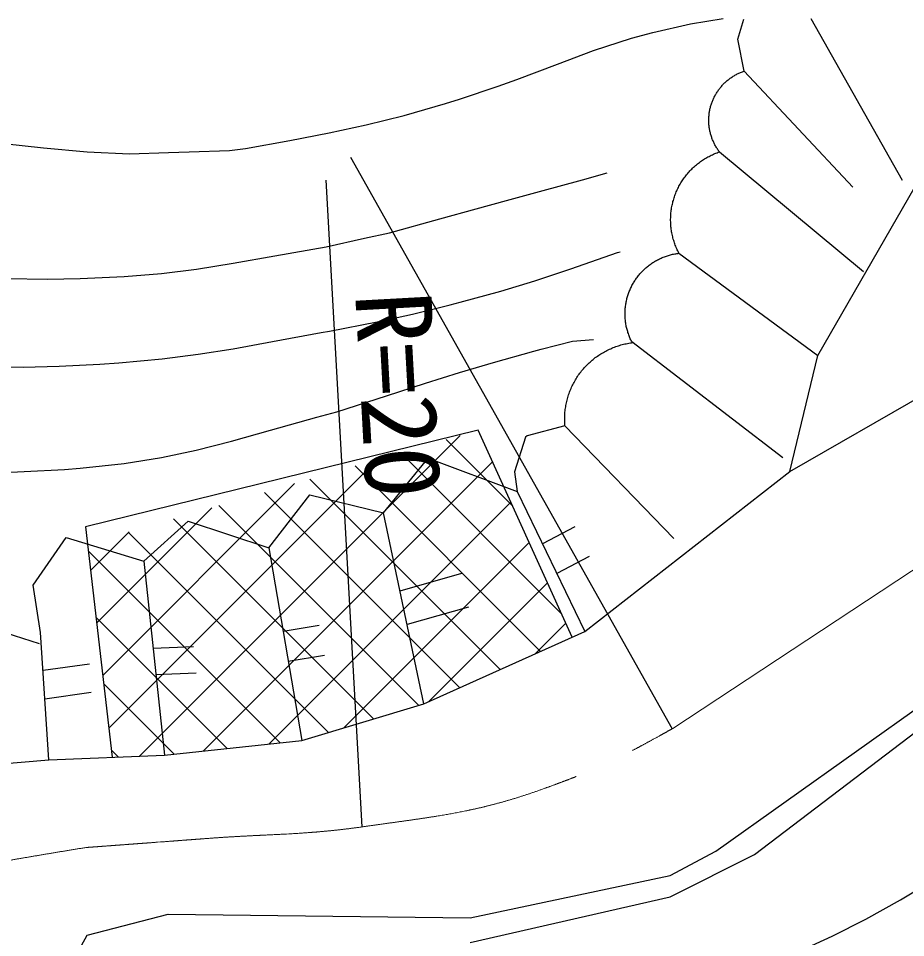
# Model space of a CAD drawing. Units: millimetres, scale not verified. Extents: x 40000 to 680000, y 20000 to 380000.
# Drawn here: x 316245 to 337634, y 327408 to 349561 of the extents above; entities that cross this region are included whole.
import ezdxf
from ezdxf.enums import TextEntityAlignment as Align

# ---------------------------------------------------------------- set-up
doc = ezdxf.new("R2010")
doc.units = ezdxf.units.MM
doc.header["$LTSCALE"] = 1000
doc.linetypes.add('CHAIN', pattern=[18.5, 12, -1.5, 3.5, -1.5])
for name, color, linetype, lineweight in [('M-BGD', 7, 'Continuous', 25), ('M-BMK', 2, 'CHAIN', 13), ('M-BMK-SRVR', 3, 'Continuous', 25)]:
    doc.layers.add(name, color=color, linetype=linetype, lineweight=lineweight)
doc.styles.add('ＭＳ ゴシック', font='')
doc.styles.get('ＭＳ ゴシック').set_extended_font_data('MS Gothic')

msp = doc.modelspace()

# ---------------------------------------------------------------- linework, layer by layer
at = {"layer": 'M-BGD'}
for p, q in [((335349, 349561), (337550, 345666)), ((333740, 348291), (336365, 345497)), ((333147, 346343), (336619, 343465)), ((335518, 341433), (337867, 345509)), ((332170, 343901), (335518, 341433)), ((331031, 341771), (334671, 338977)), ((334841, 338639), (340005, 341602)), ((334841, 338639), (335518, 341433)), ((327328, 339636), (317865, 337308)), ((329595, 334646), (327328, 339636)), ((329422, 339739), (332047, 337030)), ((319163, 331779), (326894, 339510)), ((326559, 339412), (328156, 337815)), ((325044, 337647), (326123, 338966)), ((325463, 339093), (329333, 335223)), ((326123, 338966), (328271, 338156)), ((318427, 332456), (324899, 338929)), ((320702, 331903), (327674, 338875)), ((324368, 338774), (328836, 334306)), ((329905, 334784), (334841, 338639)), ((318280, 333724), (322905, 338349)), ((323272, 338456), (327859, 333869)), ((322177, 338137), (326882, 333432)), ((322283, 336803), (323275, 338082)), ((323275, 338082), (325044, 337647)), ((328271, 338156), (329905, 334784)), ((322288, 332075), (328116, 337903)), ((318133, 334991), (320910, 337768)), ((321081, 337818), (325892, 333008)), ((326018, 333046), (325044, 337647)), ((319270, 336483), (320335, 337442)), ((319986, 337499), (324805, 332680)), ((320335, 337442), (322283, 336803)), ((317865, 337308), (318508, 331754)), ((317986, 336259), (318915, 337188)), ((318891, 337180), (323718, 332353)), ((329656, 337305), (328883, 336894)), ((316602, 335899), (317397, 337053)), ((317397, 337053), (319270, 336483)), ((322283, 336803), (323080, 332161)), ((324093, 332466), (328558, 336930)), ((317933, 336724), (322553, 332104)), ((330003, 336589), (329230, 336179)), ((319270, 336483), (319767, 331801)), ((326927, 336179), (325443, 335760)), ((316782, 334759), (316602, 335899)), ((326143, 333101), (328999, 335958)), ((327097, 335374), (325614, 334955)), ((333063, 329495), (341275, 335337)), ((318118, 335125), (321277, 331965)), ((328702, 334246), (329441, 334986)), ((315399, 334923), (316745, 334497)), ((316976, 331696), (316782, 334759)), ((323500, 334930), (322629, 334789)), ((326018, 333046), (329905, 334784)), ((320465, 334416), (319494, 334374)), ((323624, 334207), (322753, 334065)), ((317956, 334000), (316840, 333843)), ((320528, 333780), (319557, 333737)), ((318303, 333525), (320001, 331827)), ((317999, 333313), (316884, 333156)), ((323080, 332161), (326018, 333046)), ((333994, 329410), (337889, 332373)), ((319767, 331801), (323080, 332161)), ((318488, 331926), (318655, 331759)), ((314097, 331442), (316976, 331696)), ((316976, 331696), (319767, 331801)), ((331962, 328902), (333063, 329495)), ((331962, 328394), (333994, 329410)), ((327136, 327886), (331962, 328902)), ((327136, 327293), (331962, 328394)), ((317907, 327463), (319855, 327971)), ((319855, 327971), (327136, 327886)), ((317569, 326870), (317907, 327463))]:
    msp.add_line(p, q, dxfattribs=at)
for points in [[(315896, 346547), (316850, 346438), (317907, 346343), (318923, 346300), (319862, 346325), (320363, 346343), (321338, 346376), (321717, 346428), (322786, 346621), (323734, 346802), (324631, 346995), (325545, 347223), (326545, 347509), (326882, 347613), (327809, 347929), (328264, 348090), (329246, 348454), (330108, 348787), (331024, 349088), (331539, 349222), (332448, 349427), (333232, 349561)], [(333740, 348291), (333592, 349062), (333734, 349543)], [(333147, 346343), (333134, 346361), (333121, 346379), (333108, 346397), (333096, 346416), (333084, 346434), (333072, 346453), (333061, 346472), (333050, 346492), (333039, 346511), (333029, 346531), (333019, 346551), (333009, 346571), (333000, 346591), (332991, 346611), (332982, 346632), (332974, 346652), (332966, 346673), (332959, 346694), (332952, 346715), (332945, 346736), (332938, 346757), (332932, 346779), (332927, 346800), (332922, 346822), (332917, 346844), (332912, 346865), (332908, 346887), (332905, 346909), (332901, 346931), (332899, 346953), (332896, 346975), (332894, 346997), (332892, 347019), (332891, 347041), (332890, 347064), (332889, 347086), (332889, 347108), (332890, 347130), (332890, 347153), (332891, 347175), (332893, 347197), (332895, 347219), (332897, 347241), (332899, 347263), (332902, 347285), (332906, 347307), (332910, 347329), (332914, 347351), (332918, 347373), (332923, 347394), (332929, 347416), (332934, 347437), (332940, 347459), (332947, 347480), (332954, 347501), (332961, 347522), (332968, 347543), (332976, 347564), (332985, 347584), (332993, 347605), (333002, 347625), (333012, 347645), (333022, 347665), (333032, 347685), (333042, 347704), (333053, 347724), (333064, 347743), (333076, 347762), (333088, 347781), (333100, 347799), (333112, 347818), (333125, 347836), (333138, 347854), (333152, 347871), (333165, 347889), (333179, 347906), (333194, 347923), (333208, 347940), (333223, 347956), (333239, 347972), (333254, 347988), (333270, 348004), (333286, 348019), (333302, 348034), (333319, 348049), (333336, 348063), (333353, 348077), (333370, 348091), (333388, 348105), (333406, 348118), (333424, 348131), (333442, 348143), (333461, 348156), (333480, 348168), (333499, 348179), (333518, 348190), (333537, 348201), (333557, 348212), (333576, 348222), (333596, 348232), (333616, 348241), (333637, 348250), (333657, 348259), (333677, 348268), (333698, 348276), (333719, 348283), (333740, 348291)], [(332170, 343901), (332156, 343929), (332142, 343956), (332129, 343983), (332117, 344011), (332105, 344039), (332093, 344068), (332082, 344096), (332072, 344125), (332061, 344153), (332052, 344182), (332043, 344212), (332034, 344241), (332026, 344270), (332019, 344300), (332012, 344330), (332005, 344359), (332000, 344389), (331994, 344419), (331989, 344450), (331985, 344480), (331981, 344510), (331978, 344540), (331975, 344571), (331973, 344601), (331972, 344632), (331971, 344662), (331970, 344693), (331970, 344723), (331971, 344754), (331972, 344784), (331973, 344815), (331975, 344845), (331978, 344876), (331981, 344906), (331985, 344936), (331989, 344967), (331994, 344997), (332000, 345027), (332006, 345057), (332012, 345087), (332019, 345116), (332026, 345146), (332035, 345175), (332043, 345205), (332052, 345234), (332062, 345263), (332072, 345292), (332082, 345320), (332093, 345349), (332105, 345377), (332117, 345405), (332130, 345433), (332143, 345460), (332156, 345488), (332170, 345515), (332185, 345542), (332200, 345568), (332215, 345594), (332231, 345621), (332248, 345646), (332264, 345672), (332282, 345697), (332299, 345722), (332318, 345746), (332336, 345770), (332355, 345794), (332375, 345818), (332395, 345841), (332415, 345864), (332435, 345886), (332456, 345908), (332478, 345930), (332500, 345952), (332522, 345972), (332545, 345993), (332567, 346013), (332591, 346033), (332614, 346052), (332638, 346071), (332663, 346090), (332687, 346108), (332712, 346125), (332737, 346142), (332763, 346159), (332789, 346175), (332815, 346191), (332841, 346207), (332868, 346221), (332895, 346236), (332922, 346250), (332949, 346263), (332977, 346276), (333005, 346289), (333033, 346301), (333061, 346312), (333090, 346323), (333118, 346333), (333147, 346343)], [(325189, 344396), (326402, 344729), (327279, 344969), (328015, 345171), (328806, 345388), (329846, 345673), (330438, 345835)], [(323665, 344057), (324592, 344263), (325189, 344396)], [(315960, 343295), (316950, 343279), (317738, 343295), (318795, 343338), (319698, 343413), (320541, 343521), (321420, 343663), (322429, 343841), (323665, 344057), (323665, 344057)], [(323749, 342025), (324892, 342249), (325748, 342435), (326653, 342658), (326895, 342720), (327878, 342986), (328698, 343236), (329565, 343527), (330687, 343917), (330752, 343939)], [(331031, 341771), (331019, 341795), (331008, 341818), (330997, 341842), (330987, 341866), (330977, 341890), (330967, 341914), (330958, 341938), (330950, 341963), (330941, 341987), (330934, 342012), (330926, 342037), (330919, 342062), (330913, 342087), (330907, 342113), (330901, 342138), (330896, 342163), (330892, 342189), (330887, 342215), (330884, 342240), (330880, 342266), (330878, 342292), (330875, 342318), (330873, 342344), (330872, 342370), (330871, 342396), (330870, 342422), (330870, 342448), (330871, 342474), (330871, 342500), (330873, 342526), (330874, 342552), (330877, 342578), (330879, 342603), (330882, 342629), (330886, 342655), (330890, 342681), (330894, 342706), (330899, 342732), (330905, 342757), (330911, 342783), (330917, 342808), (330924, 342833), (330931, 342858), (330938, 342883), (330946, 342907), (330955, 342932), (330964, 342956), (330973, 342981), (330983, 343005), (330993, 343029), (331004, 343052), (331015, 343076), (331026, 343099), (331038, 343122), (331050, 343145), (331063, 343168), (331076, 343191), (331089, 343213), (331103, 343235), (331118, 343257), (331132, 343278), (331147, 343299), (331163, 343320), (331178, 343341), (331194, 343361), (331211, 343381), (331228, 343401), (331245, 343421), (331262, 343440), (331280, 343459), (331298, 343478), (331317, 343496), (331336, 343514), (331355, 343531), (331374, 343549), (331394, 343566), (331414, 343582), (331434, 343598), (331455, 343614), (331476, 343630), (331497, 343645), (331518, 343659), (331540, 343674), (331562, 343688), (331584, 343701), (331606, 343715), (331629, 343727), (331652, 343740), (331675, 343752), (331698, 343763), (331722, 343774), (331745, 343785), (331769, 343796), (331793, 343805), (331818, 343815), (331842, 343824), (331866, 343833), (331891, 343841), (331916, 343848), (331941, 343856), (331966, 343863), (331991, 343869), (332016, 343875), (332042, 343881), (332067, 343886), (332093, 343890), (332119, 343894), (332144, 343898), (332170, 343901)], [(315367, 341179), (316361, 341159), (317230, 341179), (318208, 341230), (318669, 341263), (319708, 341356), (320582, 341465), (321424, 341601), (322368, 341772), (323547, 341989), (323749, 342025)], [(323919, 340078), (325119, 340465), (326060, 340770), (326877, 341027), (327703, 341271), (328673, 341540), (328852, 341588), (329601, 341783), (330107, 341819)], [(329422, 339739), (329419, 339772), (329417, 339805), (329416, 339838), (329415, 339871), (329415, 339904), (329415, 339937), (329416, 339970), (329417, 340003), (329419, 340036), (329422, 340069), (329425, 340102), (329429, 340134), (329434, 340167), (329439, 340200), (329444, 340232), (329450, 340265), (329457, 340297), (329464, 340329), (329472, 340361), (329481, 340393), (329490, 340425), (329499, 340457), (329509, 340488), (329520, 340519), (329531, 340550), (329543, 340581), (329555, 340612), (329568, 340642), (329582, 340672), (329596, 340702), (329610, 340732), (329625, 340761), (329641, 340790), (329657, 340819), (329673, 340848), (329690, 340876), (329708, 340904), (329726, 340931), (329744, 340959), (329763, 340986), (329783, 341012), (329803, 341039), (329823, 341064), (329844, 341090), (329865, 341115), (329887, 341140), (329909, 341164), (329932, 341188), (329955, 341212), (329979, 341235), (330003, 341258), (330027, 341280), (330052, 341302), (330077, 341324), (330102, 341344), (330128, 341365), (330154, 341385), (330181, 341405), (330208, 341424), (330235, 341442), (330262, 341461), (330290, 341478), (330318, 341495), (330347, 341512), (330376, 341528), (330405, 341544), (330434, 341559), (330464, 341574), (330493, 341588), (330524, 341601), (330554, 341614), (330584, 341627), (330615, 341639), (330646, 341650), (330677, 341661), (330709, 341671), (330740, 341681), (330772, 341690), (330804, 341698), (330836, 341706), (330868, 341714), (330900, 341721), (330933, 341727), (330965, 341733), (330998, 341738), (331030, 341742), (331063, 341746)], [(312912, 338723), (313897, 338649), (314097, 338639), (315108, 338607), (316063, 338625), (316383, 338639), (317360, 338693), (317738, 338723), (318794, 338835), (319699, 338977), (320534, 339154), (321381, 339371), (322324, 339634), (323444, 339948), (323919, 340078)], [(329422, 339739), (328511, 339499), (328471, 339466), (328204, 338631), (328271, 338156)], [(334989, 327038), (335860, 327440), (336677, 327856), (337511, 328322), (338433, 328872)]]:
    msp.add_lwpolyline(points, dxfattribs=at)
at = {"layer": 'M-BMK'}
msp.add_line((332021, 332449), (339811, 337579), dxfattribs=at)
for points, knots in [([(317873, 329579), (319302, 329685), (319660, 329712), (320805, 329798), (322291, 329910), (323134, 329875), (324610, 330087), (326320, 330332), (327312, 330418), (328937, 331006), (330188, 331459), (330669, 331692), (332021, 332449)], [0, 0, 0, 0, 1, 1, 1, 2, 2, 2, 3, 3, 3, 4, 4, 4, 4]), ([(299340, 313293), (299856, 315664), (300302, 316861), (301431, 319020), (303304, 322602), (305102, 324415), (308542, 326536), (311805, 328549), (313772, 328911), (317873, 329579)], [0, 0, 0, 0, 1, 1, 1, 2, 2, 2, 3, 3, 3, 3])]:
    msp.add_open_spline(points, degree=3, knots=knots, dxfattribs=at)
at = {"layer": 'M-BMK-SRVR'}
for p, q in [((324252, 346218), (332007, 332441)), ((323661, 345662), (324523, 330074))]:
    msp.add_line(p, q, dxfattribs=at)

# ---------------------------------------------------------------- texts
at = {"layer": 'M-BMK-SRVR', "style": 'ＭＳ ゴシック'}
msp.add_text('R=20', height=1833, rotation=273.165, dxfattribs=at).set_placement((323952, 340410), align=Align.BOTTOM_CENTER)

doc.saveas('drawing.dxf')
